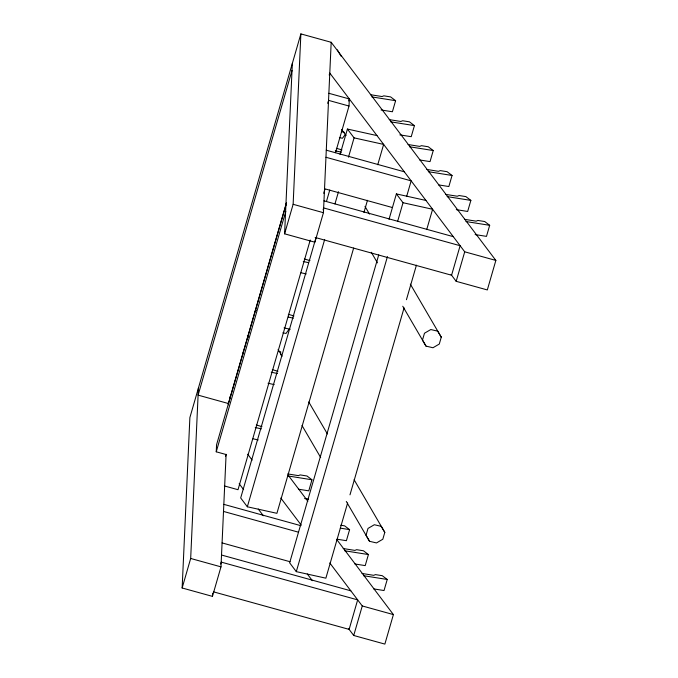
<?xml version="1.0" encoding="UTF-8"?>
<svg xmlns="http://www.w3.org/2000/svg" width="678" height="678" viewBox="0 0 678 678"><rect width="100%" height="100%" fill="white"/><g stroke="black" fill="none" stroke-linecap="round" stroke-linejoin="round"><path stroke-width="1.02" d="M226.105 454.302L220.986 566.859L212.451 596.377L182.145 587.987L189.882 417.572L300.879 33.9L331.186 42.29L495.855 260.428L487.321 289.938L456.175 281.319L451.082 274.573M182.145 587.987L190.679 558.469L198.417 388.062M225.52 456.497L226.088 454.531L216.248 451.802L216.57 444.726L286.421 203.273M212.451 596.377L212.595 593.216M228.342 404.868L228.452 402.605M331.186 42.29L323.44 212.697L314.906 242.216L284.599 233.825L292.337 63.41M284.599 233.825L293.133 204.307L300.879 33.9M335.5 152.719L349.009 106.031L349.331 98.954L328.864 93.293M243.241 353.789L243.343 351.763M280.548 354.848L280.7 351.806L278.65 351.348M292.015 70.487L198.103 395.138L228.41 403.529L286.514 202.654M216.248 451.802L285.802 211.358M329.211 75.038L329.788 73.071L464.718 251.809L495.855 260.428M327.694 103.319L328.262 101.353M348.738 100.988L349.331 98.954M310.244 240.012L238.012 489.711L224.376 485.931M323.753 193.323L324.931 189.264M220.638 564.071L221.206 562.104L357.662 599.877L349.128 629.387L213.689 591.894M323.092 209.909L323.66 207.943L460.116 245.716L451.582 275.226L315.126 237.453M315.956 237.792L240.69 497.966L247.343 506.78L276.912 513.322L353.645 248.063M326.542 201.205L329.771 190.026M340.059 154.457L347.416 129.049L376.985 135.592M247.343 506.78L324.669 239.495M334.957 203.925L338.483 191.73M348.484 157.177L354.069 137.863L347.416 129.049M370.391 94.691L382.07 96.547L383.816 95.827L390.63 96.912L395.605 100.691L392.409 111.76L381.053 109.955M363.933 212.494L367.468 200.298M377.756 164.729L383.638 144.406L354.069 137.863M287.726 473.93L298.43 475.634L300.176 474.914L306.99 475.998L311.965 479.778L308.77 490.847L298.447 489.202M389.206 119.616L400.884 121.472L402.63 120.752L409.444 121.837L414.428 125.616L411.224 136.685L399.867 134.88M378.731 254.886L289.65 562.825L296.303 571.639L325.872 578.181L347.628 502.974M389.028 219.316L396.376 193.908L425.945 200.451M296.303 571.639L387.443 256.589M397.74 221.02L403.029 202.722L396.376 193.908M406.605 196.595L411.156 180.857L325.957 157.271M408.029 144.533L419.699 146.397L421.453 145.677L428.259 146.762L433.242 150.541L430.038 161.61L419.716 159.966M349.984 494.838L404.08 307.846M406.436 299.71L416.428 265.157M426.716 229.588L432.598 209.265L403.029 202.722M340.729 525.221L344.619 525.848L349.602 529.628L346.399 540.697L337.11 539.213M426.843 169.458L438.513 171.322L440.268 170.602L447.073 171.687L452.056 175.466L448.853 186.535L438.53 184.891M343.204 548.544L354.882 550.4L356.628 549.689L363.433 550.765L368.417 554.553L365.213 565.613L354.891 563.977M445.658 194.383L457.336 196.239L459.082 195.527L465.888 196.612L470.871 200.391L467.667 211.46L456.311 209.646M336.593 539.341L393.401 614.59L384.867 644.1L353.721 635.481L362.264 605.962L329.796 562.969M456.175 281.319L464.718 251.809M384.799 532.374L382.816 539.239L376.493 542.934L369.535 541.298L366.027 535.281L368.01 528.425L374.332 524.73L381.282 526.365L384.799 532.374L354.086 479.71M441.268 337.186L439.285 344.051L432.962 347.746L426.004 346.111L422.487 340.093L424.479 333.229L430.801 329.533L437.751 331.178L441.268 337.186L410.334 284.133M362.018 573.469L373.697 575.325L375.442 574.605L382.248 575.69L387.231 579.47L384.028 590.538L373.705 588.902M464.472 219.308L476.151 221.164L477.897 220.452L484.702 221.528L489.685 225.316L486.482 236.376L475.125 234.571M345.348 134.354L342.475 138.278L339.39 137.6M255.038 311.787L256.191 310.219M289.455 328.762L286.006 333.466L282.929 332.788M371.866 96.912L395.605 100.691M390.689 121.837L414.428 125.616M409.504 146.762L433.242 150.541M428.318 171.687L452.056 175.466M447.133 196.612L470.871 200.391M465.947 221.536L489.685 225.316M288.235 475.998L311.965 479.778M304.6 498.542L308.49 499.161M340.314 528.145L349.602 529.628M344.678 550.773L368.417 554.553M363.493 575.698L387.231 579.47M341.365 131.651L344.449 132.337M336.356 148.312L341.983 149.923M335.279 150.83L341.432 152.186M304.337 258.988L309.965 260.598M303.261 261.505L308.397 262.64M301.083 272.793L306.219 273.929M288.328 314.321L293.955 315.931M288.277 317.067L293.413 318.202M284.048 327.906L290.209 329.271M272.319 369.663L277.946 371.273M271.242 372.18L277.404 373.536M268.039 383.24L274.2 384.604M256.309 424.996L261.945 426.606M255.233 427.513L261.394 428.877M253.055 438.81L258.191 439.946M328.542 100.369L349.009 106.031M326.279 150.194L404.317 171.797M324.525 188.755L392.477 207.561M323.982 200.866L453.277 236.656M293.133 204.307L323.44 212.697M223.825 504.356L300.846 525.679M223.503 511.432L298.557 532.213M222.07 542.909L290.023 561.723M221.528 555.028L350.823 590.818M190.679 558.469L220.986 566.859M362.264 605.962L393.401 614.59M341.61 129.557L346.068 135.464M288.082 475.083L307.871 501.288M247.699 454.209L252.148 460.108M280.794 498.05L301.159 525.026M239.156 483.719L243.614 489.626M258.25 509.017L263.344 515.763M307.261 573.935L312.355 580.682M348.628 628.735L353.721 635.481M337.373 49.884L341.034 56.164M364.993 206.375L369.485 214.087M371.29 252.275L377.468 262.861M402.757 306.244L426.004 346.111M278.124 349.416L282.082 356.213M308.744 401.952L327.415 433.971M302.015 425.513L320.686 457.531M346.289 501.44L369.535 541.298M247.385 335.712L248.301 337.28M230.062 396.537L230.274 398.639"/></g></svg>
